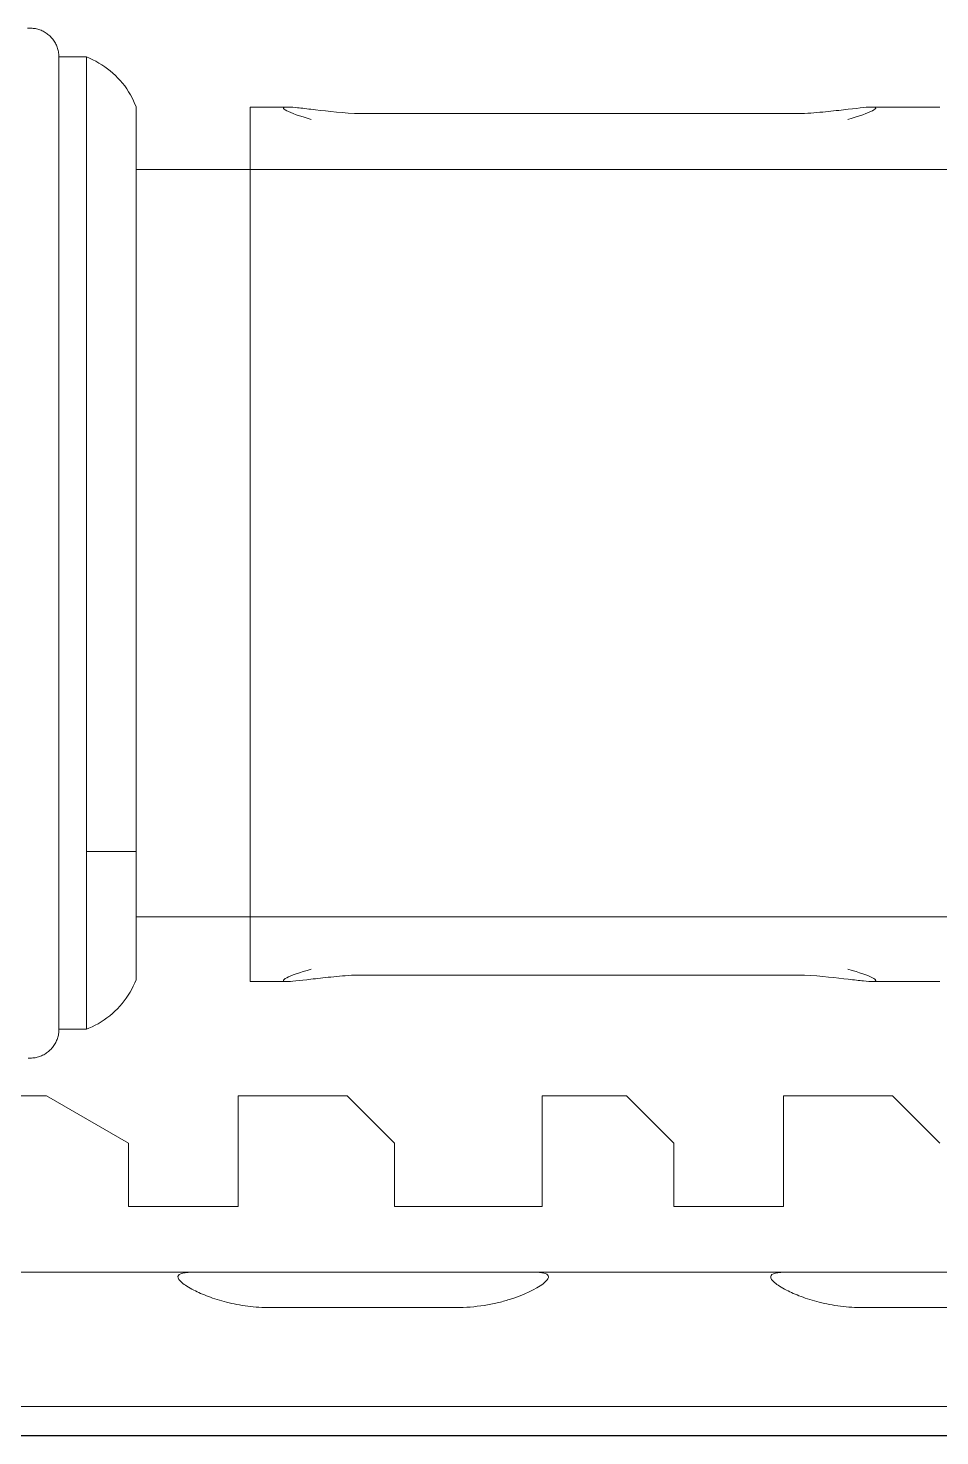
# Model space of a CAD drawing. Header units: inches. Extents: x -10318 to -7858, y -1627 to -453.
# Drawn here: x -8711.479 to -8710.249, y -572.097 to -570.196 of the extents above; entities that cross this region are included whole.
import ezdxf

# ---------------------------------------------------------------- set-up
doc = ezdxf.new("R2010")
doc.units = ezdxf.units.IN
doc.header["$MEASUREMENT"] = 0
doc.layers.add('A-FLOR', color=192, linetype='Continuous', lineweight=18)
doc.layers.add('A-GENM', color=13, linetype='Continuous', lineweight=9)

# ---------------------------------------------------------------- blocks, each defined once
blk = doc.blocks.new('M4_Assault_Rifle_14308 - M4_Assault_Rifle_14308-V7-4-Lower')
at = {"layer": 'A-GENM'}
for p, q in [((5.7872, -0.8528), (6.0372, -0.8528)), ((6.587, -0.8528), (6.837, -0.8528)), ((6.0372, -0.9007), (5.7872, -0.9007)), ((6.138, -0.9007), (6.0372, -0.9007)), ((6.138, -0.9007), (6.4863, -0.9007)), ((6.587, -0.9007), (6.4863, -0.9007)), ((6.837, -0.9007), (6.587, -0.9007)), ((6.9378, -0.9007), (6.837, -0.9007)), ((6.9378, -0.9007), (7.3323, -0.9007)), ((6.1448, -1.139), (6.1448, -0.9895)), ((6.1448, -0.9895), (6.2927, -0.9895)), ((6.2927, -0.9895), (6.2927, -1.0749)), ((6.4706, -1.139), (6.4706, -0.9895)), ((6.4706, -0.9895), (6.6699, -0.9895)), ((6.6699, -0.9895), (6.6699, -1.0749)), ((6.8807, -1.139), (6.8807, -0.9895)), ((6.8807, -0.9895), (7.0286, -0.9895)), ((7.0286, -0.9895), (7.0286, -1.0749)), ((5.9339, -1.0749), (5.998, -1.139)), ((6.2927, -1.0749), (6.3567, -1.139)), ((6.6699, -1.0749), (6.7339, -1.139)), ((7.0286, -1.0749), (7.1395, -1.139)), ((5.998, -1.139), (6.1448, -1.139)), ((6.3567, -1.139), (6.4706, -1.139)), ((6.7339, -1.139), (6.8807, -1.139)), ((7.1395, -1.139), (7.2534, -1.139)), ((7.1226, -1.2286), (7.0855, -1.2286)), ((7.0855, -1.2286), (7.0855, -1.8851)), ((7.1226, -1.8851), (7.1226, -1.2286)), ((6.0256, -1.2932), (5.9339, -1.2932)), ((6.7237, -1.3019), (6.1165, -1.3019)), ((6.8645, -1.2932), (6.8145, -1.2932)), ((6.8645, -1.8836), (6.8645, -1.2932)), ((7.0186, -1.2956), (7.0186, -1.8851)), ((7.0186, -1.3803), (3.9787, -1.3803)), ((7.0186, -1.3803), (7.0186, -1.8851)), ((6.8645, -2.4741), (6.8645, -1.8836)), ((7.0186, -1.8851), (7.0186, -2.3899)), ((7.0186, -1.8851), (7.0186, -2.4747)), ((7.0855, -1.8851), (7.0855, -2.5417)), ((7.1226, -2.5417), (7.1226, -1.8851)), ((7.0855, -2.0585), (7.0855, -2.1364)), ((3.9787, -2.3899), (7.0186, -2.3899)), ((6.1165, -2.4653), (6.7237, -2.4653)), ((5.9339, -2.4741), (6.0256, -2.4741)), ((6.8145, -2.4741), (6.8645, -2.4741)), ((7.0855, -2.5417), (7.1226, -2.5417))]:
    blk.add_line(p, q, dxfattribs=at)
at = {"layer": 'A-GENM', "flags": 128}
for points in [[(7.1226, -1.2286), (7.1227, -1.2271), (7.1228, -1.2255), (7.1229, -1.224), (7.1231, -1.2224), (7.1234, -1.2209), (7.1238, -1.2194), (7.1242, -1.2179), (7.1246, -1.2164), (7.1251, -1.2149), (7.1257, -1.2135), (7.1263, -1.2121), (7.127, -1.2107), (7.1278, -1.2093), (7.1286, -1.208), (7.1294, -1.2067), (7.1303, -1.2054), (7.1313, -1.2042), (7.1323, -1.203), (7.1333, -1.2018), (7.1344, -1.2007), (7.1356, -1.1997), (7.1368, -1.1986), (7.138, -1.1977), (7.1392, -1.1968), (7.1405, -1.1959), (7.1418, -1.1951), (7.1432, -1.1943), (7.1446, -1.1936), (7.146, -1.193), (7.1474, -1.1924), (7.1489, -1.1918), (7.1504, -1.1914), (7.1519, -1.1909), (7.1534, -1.1906), (7.1549, -1.1903), (7.1565, -1.1901), (7.158, -1.1899), (7.1596, -1.1898), (7.1611, -1.1897), (7.1627, -1.1897), (7.1642, -1.1898)], [(7.0186, -1.2956), (7.0204, -1.2912), (7.0223, -1.287), (7.0244, -1.2828), (7.0267, -1.2787), (7.0292, -1.2747), (7.0318, -1.2708), (7.0346, -1.267), (7.0375, -1.2633), (7.0405, -1.2598), (7.0437, -1.2563), (7.0471, -1.253), (7.0505, -1.2499), (7.0541, -1.2468), (7.0578, -1.244), (7.0616, -1.2412), (7.0655, -1.2387), (7.0696, -1.2362), (7.0737, -1.234), (7.0779, -1.2319), (7.0822, -1.23), (7.0855, -1.2286)], [(7.1226, -1.2286), (7.1226, -1.2291), (7.1226, -1.2307), (7.1226, -1.2333), (7.1226, -1.237), (7.1226, -1.2417), (7.1226, -1.2474), (7.1226, -1.2542), (7.1226, -1.262), (7.1226, -1.2707), (7.1226, -1.2804), (7.1226, -1.2912), (7.1226, -1.3028), (7.1226, -1.3154), (7.1226, -1.3289), (7.1226, -1.3433), (7.1226, -1.3586), (7.1226, -1.3747), (7.1226, -1.3916), (7.1226, -1.4093), (7.1226, -1.4277), (7.1226, -1.4469), (7.1226, -1.4668), (7.1226, -1.4874), (7.1226, -1.5086), (7.1226, -1.5304), (7.1226, -1.5528), (7.1226, -1.5757), (7.1226, -1.5991), (7.1226, -1.623), (7.1226, -1.6473), (7.1226, -1.6719), (7.1226, -1.6969), (7.1226, -1.7222), (7.1226, -1.7478), (7.1226, -1.7736), (7.1226, -1.7995), (7.1226, -1.8256), (7.1226, -1.8518), (7.1226, -1.8781), (7.1226, -1.8851)], [(7.1226, -1.4142), (7.1226, -1.3963), (7.1226, -1.3791), (7.1226, -1.3628), (7.1226, -1.3473), (7.1226, -1.3327), (7.1226, -1.319), (7.1226, -1.3061), (7.1226, -1.2942), (7.1226, -1.2832), (7.1226, -1.2732), (7.1226, -1.2642), (7.1226, -1.2562), (7.1226, -1.2492), (7.1226, -1.2432), (7.1226, -1.2382), (7.1226, -1.2342), (7.1226, -1.2313), (7.1226, -1.2295), (7.1226, -1.2287)], [(7.1226, -1.8851), (7.1226, -1.9114), (7.1226, -1.9376), (7.1226, -1.9637), (7.1226, -1.9897), (7.1226, -2.0156), (7.1226, -2.0412), (7.1226, -2.0666), (7.1226, -2.0917), (7.1226, -2.1164), (7.1226, -2.1408), (7.1226, -2.1648), (7.1226, -2.1883), (7.1226, -2.2114), (7.1226, -2.2339), (7.1226, -2.2559), (7.1226, -2.2772), (7.1226, -2.298), (7.1226, -2.3181), (7.1226, -2.3374), (7.1226, -2.3561), (7.1226, -2.374), (7.1226, -2.3912), (7.1226, -2.4075), (7.1226, -2.423), (7.1226, -2.4376), (7.1226, -2.4513), (7.1226, -2.4642), (7.1226, -2.4761), (7.1226, -2.4871), (7.1226, -2.4971), (7.1226, -2.5061), (7.1226, -2.5141), (7.1226, -2.5211), (7.1226, -2.5271), (7.1226, -2.5321), (7.1226, -2.5361), (7.1226, -2.539), (7.1226, -2.5408), (7.1226, -2.5416)], [(7.1226, -2.5417), (7.1226, -2.5411), (7.1226, -2.5396), (7.1226, -2.537), (7.1226, -2.5333), (7.1226, -2.5286), (7.1226, -2.5229), (7.1226, -2.5161), (7.1226, -2.5083), (7.1226, -2.4996), (7.1226, -2.4898), (7.1226, -2.4791), (7.1226, -2.4675), (7.1226, -2.4549), (7.1226, -2.4414), (7.1226, -2.427), (7.1226, -2.4117), (7.1226, -2.3956), (7.1226, -2.3787), (7.1226, -2.361), (7.1226, -2.3426)], [(7.0855, -2.5417), (7.0812, -2.5399), (7.0769, -2.5379), (7.0727, -2.5358), (7.0687, -2.5335), (7.0647, -2.5311), (7.0608, -2.5285), (7.057, -2.5257), (7.0533, -2.5228), (7.0497, -2.5197), (7.0463, -2.5165), (7.043, -2.5132), (7.0398, -2.5097), (7.0368, -2.5062), (7.0339, -2.5025), (7.0312, -2.4986), (7.0286, -2.4947), (7.0262, -2.4907), (7.024, -2.4866), (7.0219, -2.4824), (7.02, -2.4781), (7.0186, -2.4747)], [(7.1651, -2.5804), (7.1635, -2.5805), (7.162, -2.5806), (7.1604, -2.5806), (7.1589, -2.5805), (7.1573, -2.5803), (7.1558, -2.5801), (7.1542, -2.5799), (7.1527, -2.5796), (7.1512, -2.5792), (7.1497, -2.5787), (7.1482, -2.5782), (7.1468, -2.5777), (7.1454, -2.5771), (7.1439, -2.5764), (7.1426, -2.5756), (7.1412, -2.5749), (7.1399, -2.574), (7.1386, -2.5731), (7.1374, -2.5722), (7.1362, -2.5712), (7.135, -2.5702), (7.1339, -2.5691), (7.1329, -2.568), (7.1318, -2.5668), (7.1308, -2.5656), (7.1299, -2.5643), (7.129, -2.563), (7.1282, -2.5617), (7.1274, -2.5604), (7.1267, -2.559), (7.126, -2.5576), (7.1254, -2.5562), (7.1249, -2.5547), (7.1244, -2.5532), (7.124, -2.5517), (7.1236, -2.5502), (7.1233, -2.5487), (7.123, -2.5472), (7.1228, -2.5456), (7.1227, -2.5441), (7.1226, -2.5425), (7.1226, -2.5417)]]:
    blk.add_lwpolyline(points, dxfattribs=at)
at = {"layer": 'A-GENM'}
for points, knots in [([(6.0372, -0.8528), (6.0479, -0.8529), (6.0683, -0.8541), (6.0973, -0.8597), (6.1221, -0.8676), (6.1435, -0.8771), (6.1587, -0.887), (6.1642, -0.8952), (6.1577, -0.8999), (6.1458, -0.9007), (6.138, -0.9007)], [0, 0, 0, 0, 0.111111, 0.222222, 0.333333, 0.444444, 0.583333, 0.722222, 0.861111, 1, 1, 1, 1]), ([(6.4863, -0.9007), (6.48, -0.9007), (6.4699, -0.9002), (6.4619, -0.8973), (6.4616, -0.8921), (6.4722, -0.8813), (6.4983, -0.8681), (6.5308, -0.8591), (6.5547, -0.8544), (6.5737, -0.8529), (6.587, -0.8528)], [0, 0, 0, 0, 0.111111, 0.222222, 0.333333, 0.444444, 0.722222, 0.791667, 0.861111, 1, 1, 1, 1]), ([(6.837, -0.8528), (6.8477, -0.8529), (6.8681, -0.8541), (6.8971, -0.8597), (6.9218, -0.8676), (6.9432, -0.8771), (6.9585, -0.887), (6.964, -0.8952), (6.9575, -0.8999), (6.9456, -0.9007), (6.9378, -0.9007)], [0, 0, 0, 0, 0.111111, 0.222222, 0.333333, 0.444444, 0.583333, 0.722222, 0.861111, 1, 1, 1, 1]), ([(6.1165, -1.3019), (6.0935, -1.3004), (6.0634, -1.2969), (6.0358, -1.2937), (6.023, -1.2929), (6.0189, -1.2942), (6.025, -1.2991), (6.0422, -1.3055), (6.0581, -1.3099)], [0, 0, 0, 0, 0.2, 0.3, 0.4, 0.5, 0.6, 0.8, 0.8, 0.8, 0.8]), ([(6.8198, -1.2946), (6.8199, -1.2938), (6.8157, -1.2924), (6.7928, -1.2951), (6.7563, -1.2993), (6.7351, -1.3012), (6.7237, -1.3019)], [0.5, 0.5, 0.5, 0.5, 0.6, 0.8, 0.9, 1, 1, 1, 1]), ([(6.7821, -1.3099), (6.7979, -1.3055), (6.8151, -1.299), (6.8197, -1.2954), (6.8198, -1.2946)], [0.2, 0.2, 0.2, 0.2, 0.4, 0.5, 0.5, 0.5, 0.5]), ([(6.0581, -2.4574), (6.0422, -2.4617), (6.025, -2.4682), (6.0189, -2.4731), (6.0244, -2.4749), (6.0473, -2.4722), (6.0837, -2.468), (6.105, -2.4661), (6.1165, -2.4653)], [0.2, 0.2, 0.2, 0.2, 0.4, 0.5, 0.6, 0.8, 0.9, 1, 1, 1, 1]), ([(6.7237, -2.4653), (6.7466, -2.4669), (6.7767, -2.4703), (6.8043, -2.4736), (6.8171, -2.4744), (6.8213, -2.4731), (6.8151, -2.4682), (6.7979, -2.4617), (6.7821, -2.4574)], [0, 0, 0, 0, 0.2, 0.3, 0.4, 0.5, 0.6, 0.8, 0.8, 0.8, 0.8])]:
    blk.add_open_spline(points, degree=3, knots=knots, dxfattribs=at)
blk = doc.blocks.new('Plasma_Rifle_Gun_19964 - Plasma_Rifle_Gun_19964-V8-4-Lower')
at = {"layer": 'A-GENM', "lineweight": 30}
blk.add_line((23.7321, -0.6552), (28.9564, -0.6552), dxfattribs=at)
at = {"layer": 'A-GENM'}
blk.add_line((23.7321, -0.6948), (28.9564, -0.6948), dxfattribs=at)

msp = doc.modelspace()

# ---------------------------------------------------------------- linework, layer by layer
at = {"layer": 'A-FLOR'}
msp.add_line((-8711.3338, -571.3081), (-8711.4008, -571.3081), dxfattribs=at)

# ---------------------------------------------------------------- block references
at = {"layer": 'A-GENM', "rotation": 180}
for name, p in [('M4_Assault_Rifle_14308 - M4_Assault_Rifle_14308-V7-4-Lower', (-8704.3152, -572.7769)), ('Plasma_Rifle_Gun_19964 - Plasma_Rifle_Gun_19964-V8-4-Lower', (-8683.1878, -572.7524))]:
    msp.add_blockref(name, p, dxfattribs=at)

doc.saveas('drawing.dxf')
